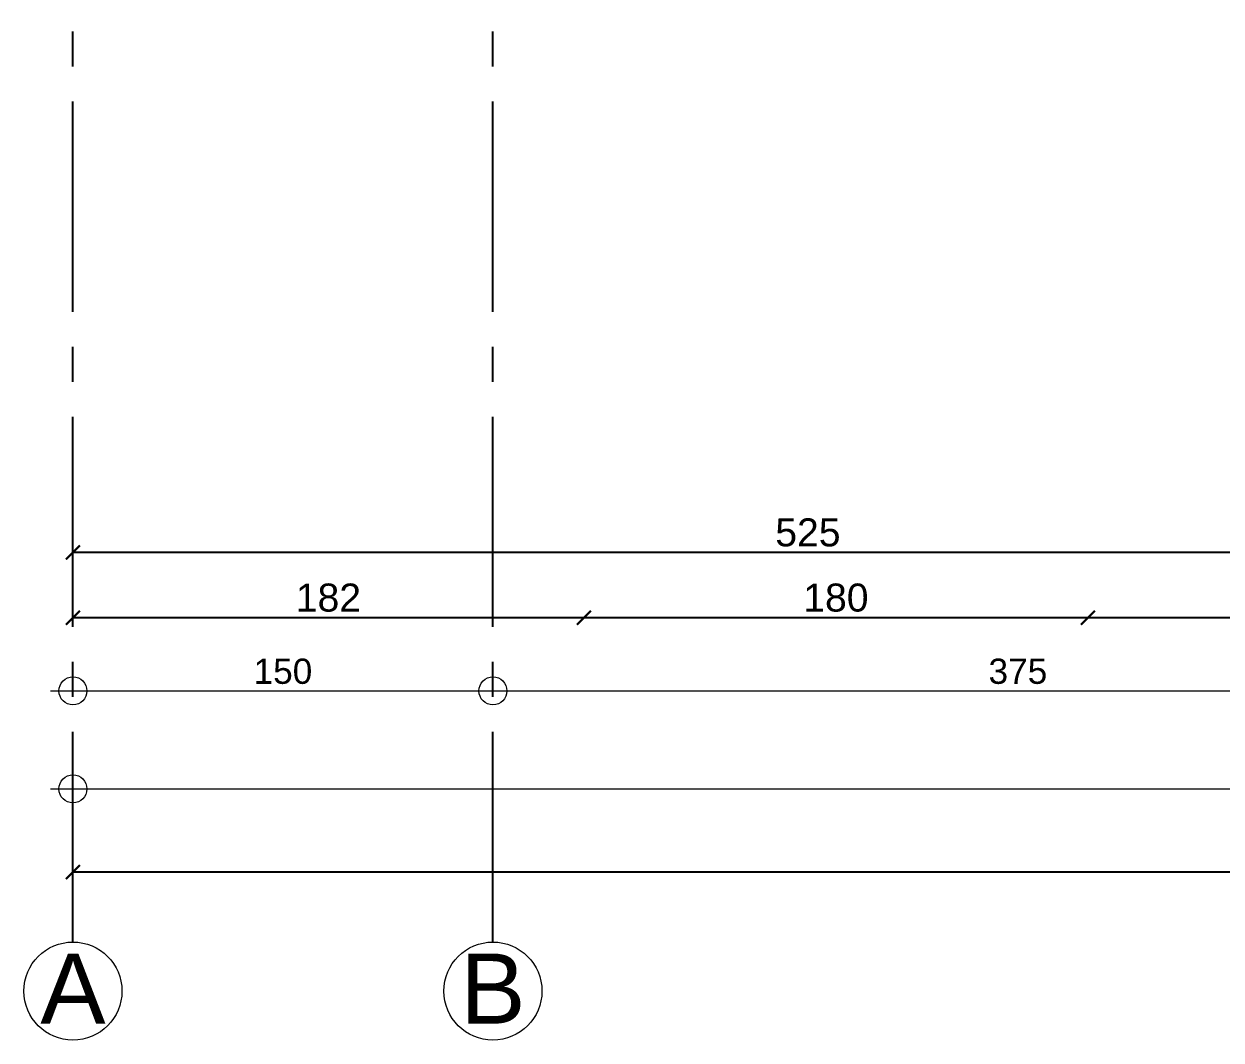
# Model space of a CAD drawing. Header units: millimetres. Extents: x 2778 to 13672, y 1832 to 5175.
# Drawn here: x 3134.1 to 3561.6, y 2105.2 to 2468 of the extents above; entities that cross this region are included whole.
import ezdxf

# ---------------------------------------------------------------- set-up
doc = ezdxf.new("R2010")
doc.units = ezdxf.units.MM
doc.linetypes.add('CENTER2', pattern=[112.5, 75, -12.5, 12.5, -12.5])
doc.linetypes.add('DASHDOT2', pattern=[12.7, 6.35, -3.175, 0, -3.175])
doc.layers.add('aks', color=251, linetype='DASHDOT2', lineweight=35)
doc.layers.add('ÖLÇÜ İÇ', color=7, linetype='Continuous', lineweight=9)
for name, color, linetype in [('İÇÖLÇÜ', 7, 'Continuous'), ('Standart', 7, 'Continuous'), ('Ölçülendirme', 7, 'Continuous')]:
    doc.layers.add(name, color=color, linetype=linetype)
doc.styles.add('arial_1_18', font='arial.ttf', dxfattribs={"height": 0.2})
doc.styles.get("Standard").update_dxf_attribs({"font": 'arial.ttf'})
doc.dimstyles.new('zulay iç ölçü', dxfattribs={"dimtxt": 10, "dimasz": 5, "dimexe": 0.18, "dimexo": 0, "dimgap": 2, "dimtad": 3, "dimdec": 0, "dimzin": 0, "dimdsep": 46, "dimtxsty": 'Standard', "dimblk": 'ARCHTICK', "dimcen": 0.09, "dimse1": 1, "dimse2": 1, "dimadec": 0, "dimazin": 0, "dimtfac": 1, "dimtdec": 0, "dimtix": 1, "dimtofl": 0, "dimtmove": 0, "dimatfit": 3, "dimldrblk": 'ARCHTICK', "dimfxl": 1, "dimtolj": 1, "dimtzin": 0, "dimarcsym": 0})

# ---------------------------------------------------------------- blocks, each defined once
blk = doc.blocks.new('IDE242Entity1388')
at = {"layer": 'Ölçülendirme', "color": 1, "linetype": 'Continuous', "lineweight": 5}
for points in [[(-8, -328), (3268, -328)], [(-8, -363), (3268, -363)]]:
    blk.add_lwpolyline(points, dxfattribs=at)
for centre in [(0, -328), (150, -328), (0, -363)]:
    blk.add_circle(centre, 5, dxfattribs=at)
at = {"layer": 'Ölçülendirme', "color": 1, "linetype": 'Continuous', "lineweight": 5, "style": 'arial_1_18'}
for s, p in [('150', (64.51, -325.5)), ('375', (327.01, -325.5))]:
    blk.add_text(s, height=9, dxfattribs=at).set_placement(p)
blk = doc.blocks.new('_ArchTick')
at = {"color": 0, "linetype": 'ByBlock', "const_width": 0.15}
blk.add_lwpolyline([(-0.5, -0.5), (0.5, 0.5)], dxfattribs=at)
blk = doc.blocks.new('*D1790')
at = {"layer": 'Defpoints', "color": 0, "transparency": 16777216}
for p in [(3151.58, 2165.17), (3151.58, 2156.64), (7881.58, 2156.64)]:
    blk.add_point(p, dxfattribs=at)
at = {"layer": 'ÖLÇÜ İÇ', "color": 0, "lineweight": -2, "transparency": 16777216}
blk.add_line((7881.58, 2165.17), (3151.58, 2165.17), dxfattribs=at)
at = {"layer": 'ÖLÇÜ İÇ', "color": 0, "lineweight": -2, "transparency": 16777216, "xscale": 5, "yscale": 5, "zscale": 5, "rotation": 180}
blk.add_blockref('_ArchTick', (3151.58, 2165.17), dxfattribs=at)
at = {"layer": 'ÖLÇÜ İÇ', "color": 0, "lineweight": -2, "transparency": 16777216, "xscale": 5, "yscale": 5, "zscale": 5}
blk.add_blockref('_ArchTick', (7881.58, 2165.17), dxfattribs=at)
at = {"layer": 'ÖLÇÜ İÇ', "color": 0, "transparency": 16777216, "insert": (5516.58, 2172.28), "char_height": 10, "attachment_point": 5}
blk.add_mtext('\\A1;4730', dxfattribs=at)

msp = doc.modelspace()

# ---------------------------------------------------------------- linework, layer by layer
at = {"layer": 'aks', "color": 251, "linetype": 'CENTER2', "lineweight": -3}
for points in [[(3151.58, 2140.23), (3151.58, 5100.23)], [(3301.58, 2140.23), (3301.58, 5100.23)]]:
    msp.add_lwpolyline(points, dxfattribs=at)
at = {"layer": 'aks', "color": 30, "linetype": 'Continuous', "lineweight": 5}
for centre in [(3151.58, 2122.73), (3301.58, 2122.73)]:
    msp.add_circle(centre, 17.5, dxfattribs=at)
at = {"layer": 'İÇÖLÇÜ'}
for p, q in [((3676.58, 2279.29), (3151.58, 2279.29)), ((3151.58, 2256.02), (3334.08, 2256.02)), ((3334.08, 2256.02), (3514.08, 2256.02)), ((3514.08, 2256.02), (3676.58, 2256.02))]:
    msp.add_line(p, q, dxfattribs=at)

# ---------------------------------------------------------------- block references
at = {"layer": 'İÇÖLÇÜ', "xscale": 5, "yscale": 5, "zscale": 5, "rotation": 180}
for p in [(3151.58, 2279.29), (3151.58, 2256.02), (3334.08, 2256.02), (3514.08, 2256.02)]:
    msp.add_blockref('_ArchTick', p, dxfattribs=at)
at = {"layer": 'İÇÖLÇÜ', "xscale": 5, "yscale": 5, "zscale": 5}
for p in [(3334.08, 2256.02), (3514.08, 2256.02)]:
    msp.add_blockref('_ArchTick', p, dxfattribs=at)
at = {"layer": 'Standart'}
msp.add_blockref('IDE242Entity1388', (3151.58, 2557.89), dxfattribs=at)

# ---------------------------------------------------------------- texts
at = {"layer": 'aks', "color": 1, "linetype": 'Continuous', "lineweight": 5, "style": 'arial_1_18'}
for s, p in [('A', (3139.94, 2111.11)), ('B', (3289.94, 2111.11))]:
    msp.add_text(s, height=25, dxfattribs=at).set_placement(p)
at = {"layer": 'İÇÖLÇÜ', "char_height": 10, "attachment_point": 5}
for s, insert in [('\\A1;525', (3414.08, 2286.39)), ('\\A1;182', (3242.83, 2263.12)), ('\\A1;180', (3424.08, 2263.12))]:
    msp.add_mtext(s, dxfattribs=dict(at, insert=insert))

# ---------------------------------------------------------------- dimensions: what is measured, and where the dimension line sits
at = {"layer": 'ÖLÇÜ İÇ', "color": 1}
dim = msp.add_linear_dim(base=(3151.58, 2165.17), p1=(7881.58, 2156.64), p2=(3151.58, 2156.64), dimstyle='zulay iç ölçü', dxfattribs=at)
dim.commit()
dim.dimension.update_dxf_attribs({"geometry": '*D1790', "text_midpoint": (5516.58, 2172.28)})

doc.saveas('drawing.dxf')
